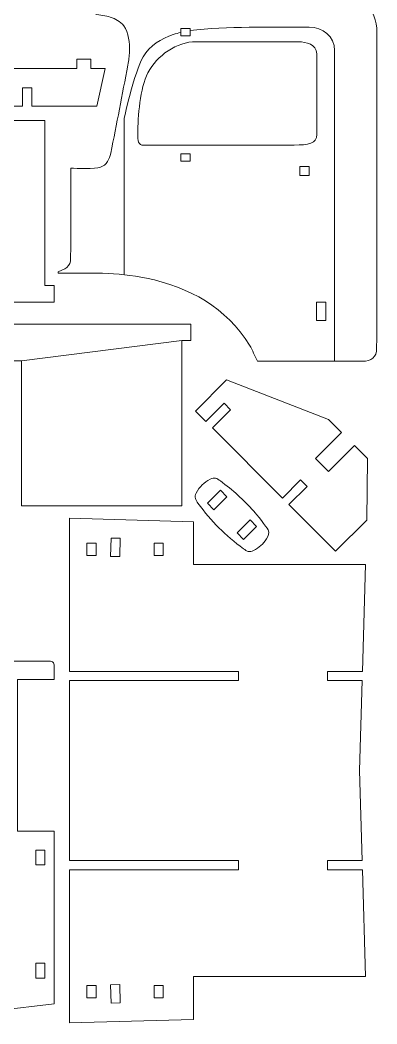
# Model space of a CAD drawing. Header units: centimetres. Extents: x -89 to 134, y -61 to -11.
# Drawn here: x 7.13 to 17.04, y -61.24 to -33.37 of the extents above; entities that cross this region are included whole.
import ezdxf

# ---------------------------------------------------------------- set-up
doc = ezdxf.new("R2010")
doc.units = ezdxf.units.CM
doc.header["$MEASUREMENT"] = 0
doc.layers.add('Camada 1', color=7, linetype='Continuous')

msp = doc.modelspace()

# ---------------------------------------------------------------- linework, layer by layer
at = {"layer": 'Camada 1', "lineweight": 9}
for points, knots in [([(10.16702, -34.2365), (10.15923, -34.39614), (10.15078, -34.46511), (10.12034, -34.62378), (10.12034, -34.62378), (9.96417, -35.43767), (9.8106, -36.25211), (9.6457, -37.06427), (9.6457, -37.06427), (9.61264, -37.22711), (9.52574, -37.39756), (9.35888, -37.45598), (9.35888, -37.45598), (9.21136, -37.50764), (8.70627, -37.48516), (8.53265, -37.48099), (8.53265, -37.48099), (8.53116, -38.34162), (8.54282, -39.20239), (8.52818, -40.06289), (8.52818, -40.06289), (8.52685, -40.14113), (8.43623, -40.24064), (8.3674, -40.27332), (8.3674, -40.27332), (8.3674, -40.27332), (8.18372, -40.36055), (8.18372, -40.36055), (8.18372, -40.36055), (8.18372, -40.37209), (8.18373, -40.38363), (8.18373, -40.39517), (8.18373, -40.39517), (9.02724, -40.39517), (9.81805, -40.36259), (10.63743, -40.53483), (10.63743, -40.53483), (11.82618, -40.78471), (12.85732, -41.34618), (13.50144, -42.39728), (13.50144, -42.39728), (13.58755, -42.53779), (13.64678, -42.69311), (13.71945, -42.84103), (13.71945, -42.84103), (14.6899, -42.84054), (15.66035, -42.84005), (16.63079, -42.83956), (16.63079, -42.83956), (16.88647, -42.83944), (17.03178, -42.73128), (17.03198, -42.47551), (17.03198, -42.47551), (17.03432, -39.55625), (17.03952, -36.63699), (17.03903, -33.71774), (17.03903, -33.71774), (17.03898, -33.01111), (16.57415, -32.67677), (15.97988, -32.57441), (15.97988, -32.57441), (15.89433, -32.55968), (13.56249, -32.58001), (13.3875, -32.58668), (13.3875, -32.58668), (12.28054, -32.62891), (11.16687, -32.64328), (10.07222, -32.83224), (10.07222, -32.83224), (9.78977, -32.881), (9.51991, -32.9861), (9.24606, -33.07072), (9.24606, -33.07072), (9.21859, -33.07922), (9.17432, -33.18215), (9.21621, -33.19705), (9.21621, -33.19705), (9.32548, -33.23592), (9.52446, -33.2455), (9.63157, -33.28658), (9.63157, -33.28658), (9.77841, -33.34292), (9.90681, -33.39508), (10.00847, -33.53367), (10.00847, -33.53367), (10.14154, -33.71507), (10.17781, -34.01544), (10.16702, -34.2365)], [0, 0, 0, 0, 0.04347826, 0.04347826, 0.04347826, 0.04347826, 0.08695652, 0.08695652, 0.08695652, 0.08695652, 0.13043478, 0.13043478, 0.13043478, 0.13043478, 0.17391304, 0.17391304, 0.17391304, 0.17391304, 0.2173913, 0.2173913, 0.2173913, 0.2173913, 0.26086957, 0.26086957, 0.26086957, 0.26086957, 0.30434783, 0.30434783, 0.30434783, 0.30434783, 0.34782609, 0.34782609, 0.34782609, 0.34782609, 0.39130435, 0.39130435, 0.39130435, 0.39130435, 0.43478261, 0.43478261, 0.43478261, 0.43478261, 0.47826087, 0.47826087, 0.47826087, 0.47826087, 0.52173913, 0.52173913, 0.52173913, 0.52173913, 0.56521739, 0.56521739, 0.56521739, 0.56521739, 0.60869565, 0.60869565, 0.60869565, 0.60869565, 0.65217391, 0.65217391, 0.65217391, 0.65217391, 0.69565217, 0.69565217, 0.69565217, 0.69565217, 0.73913043, 0.73913043, 0.73913043, 0.73913043, 0.7826087, 0.7826087, 0.7826087, 0.7826087, 0.82608696, 0.82608696, 0.82608696, 0.82608696, 0.86956522, 0.86956522, 0.86956522, 0.86956522, 0.91304348, 0.91304348, 0.91304348, 0.91304348, 1, 1, 1, 1]), ([(11.59249, -33.59887), (11.59249, -33.59887), (11.5925, -33.80285), (11.5925, -33.80285), (11.5925, -33.80285), (11.67749, -33.80285), (11.76247, -33.80285), (11.84746, -33.80285), (11.84746, -33.80285), (11.84746, -33.80285), (11.84746, -33.59886), (11.84746, -33.59886), (11.84746, -33.59886), (11.76247, -33.59886), (11.67748, -33.59887), (11.59249, -33.59887)], [0, 0, 0, 0, 0.2, 0.2, 0.2, 0.2, 0.4, 0.4, 0.4, 0.4, 0.6, 0.6, 0.6, 0.6, 1, 1, 1, 1]), ([(14.85902, -33.97216), (15.06626, -33.97235), (15.36922, -34.04217), (15.36922, -34.3044), (15.36922, -34.3044), (15.36922, -34.3044), (15.36921, -36.5474), (15.36921, -36.5474), (15.36921, -36.5474), (15.369, -36.80082), (15.13451, -36.83938), (14.73593, -36.83938), (14.73593, -36.83938), (14.73593, -36.83938), (10.50991, -36.83913), (10.50991, -36.83913), (10.50991, -36.83913), (10.38872, -36.81954), (10.39573, -36.61555), (10.39628, -36.53263), (10.39628, -36.53263), (10.39957, -36.04024), (10.45373, -35.26276), (10.67921, -34.83105), (10.67921, -34.83105), (10.92812, -34.35451), (11.47764, -33.96938), (12.01861, -33.96982), (12.01861, -33.96982), (12.01861, -33.96982), (14.85902, -33.97216), (14.85902, -33.97216)], [0, 0, 0, 0, 0.11111111, 0.11111111, 0.11111111, 0.11111111, 0.22222222, 0.22222222, 0.22222222, 0.22222222, 0.33333333, 0.33333333, 0.33333333, 0.33333333, 0.44444444, 0.44444444, 0.44444444, 0.44444444, 0.55555556, 0.55555556, 0.55555556, 0.55555556, 0.66666667, 0.66666667, 0.66666667, 0.66666667, 0.77777778, 0.77777778, 0.77777778, 0.77777778, 1, 1, 1, 1]), ([(8.69923, -34.70925), (8.69923, -34.70925), (8.69922, -34.45429), (8.69922, -34.45429), (8.69922, -34.45429), (8.69922, -34.45429), (9.09435, -34.4543), (9.09435, -34.4543), (9.09435, -34.4543), (9.09435, -34.4543), (9.09436, -34.70924), (9.09436, -34.70924), (9.09436, -34.70924), (9.09436, -34.70924), (9.48949, -34.70923), (9.48949, -34.70923), (9.48949, -34.70923), (9.48949, -34.70923), (9.26216, -35.75588), (9.26216, -35.75588), (9.26216, -35.75588), (9.26216, -35.75588), (7.45279, -35.75589), (7.45279, -35.75589), (7.45279, -35.75589), (7.45279, -35.75589), (7.45278, -35.246), (7.45278, -35.246), (7.45278, -35.246), (7.45278, -35.246), (7.19783, -35.246), (7.19783, -35.246), (7.19783, -35.246), (7.19783, -35.246), (7.19783, -35.7559), (7.19783, -35.7559), (7.19783, -35.7559), (7.19783, -35.7559), (5.9333, -35.7559), (5.9333, -35.7559), (5.9333, -35.7559), (5.9333, -35.7559), (5.9333, -34.70925), (5.9333, -34.70925), (5.9333, -34.70925), (5.9333, -34.70925), (6.32843, -34.70925), (6.32843, -34.70925), (6.32843, -34.70925), (6.32843, -34.70925), (6.32843, -34.4543), (6.32843, -34.4543), (6.32843, -34.4543), (6.32843, -34.4543), (6.72357, -34.4543), (6.72357, -34.4543), (6.72357, -34.4543), (6.72357, -34.4543), (6.72356, -34.70924), (6.72356, -34.70924), (6.72356, -34.70924), (6.72356, -34.70924), (8.69923, -34.70925), (8.69923, -34.70925)], [0, 0, 0, 0, 0.05882353, 0.05882353, 0.05882353, 0.05882353, 0.11764706, 0.11764706, 0.11764706, 0.11764706, 0.17647059, 0.17647059, 0.17647059, 0.17647059, 0.23529412, 0.23529412, 0.23529412, 0.23529412, 0.29411765, 0.29411765, 0.29411765, 0.29411765, 0.35294118, 0.35294118, 0.35294118, 0.35294118, 0.41176471, 0.41176471, 0.41176471, 0.41176471, 0.47058824, 0.47058824, 0.47058824, 0.47058824, 0.52941176, 0.52941176, 0.52941176, 0.52941176, 0.58823529, 0.58823529, 0.58823529, 0.58823529, 0.64705882, 0.64705882, 0.64705882, 0.64705882, 0.70588235, 0.70588235, 0.70588235, 0.70588235, 0.76470588, 0.76470588, 0.76470588, 0.76470588, 0.82352941, 0.82352941, 0.82352941, 0.82352941, 0.88235294, 0.88235294, 0.88235294, 0.88235294, 1, 1, 1, 1]), ([(7.81744, -36.15562), (7.81744, -36.15562), (7.81744, -40.74068), (7.81744, -40.74068), (7.81744, -40.74068), (7.81744, -40.74068), (8.07239, -40.74068), (8.07239, -40.74068), (8.07239, -40.74068), (8.07239, -40.74068), (8.07239, -41.19962), (8.07239, -41.19962), (8.07239, -41.19962), (8.07239, -41.19962), (0.56636, -41.19962), (0.56636, -41.19962), (0.56636, -41.19962), (0.56636, -41.19962), (0.56636, -41.45459), (0.56636, -41.45459), (0.56636, -41.45459), (0.56636, -41.45459), (0.05642, -41.45459), (0.05642, -41.45459), (0.05642, -41.45459), (0.05642, -41.45459), (0.05642, -41.19962), (0.05642, -41.19962), (0.05642, -41.19962), (0.05642, -41.19962), (-7.44961, -41.19962), (-7.44961, -41.19962), (-7.44961, -41.19962), (-7.44961, -41.19962), (-7.44961, -40.74068), (-7.44961, -40.74068), (-7.44961, -40.74068), (-7.44961, -40.74068), (-7.19465, -40.74068), (-7.19465, -40.74068), (-7.19465, -40.74068), (-7.19465, -40.74068), (-7.19465, -36.15562), (-7.19465, -36.15562), (-7.19465, -36.15562), (-7.19465, -36.15562), (-2.74824, -36.15562), (-2.74824, -36.15562), (-2.74824, -36.15562), (-2.74824, -36.15562), (-2.74824, -40.17975), (-2.74824, -40.17975), (-2.74824, -40.17975), (-2.74824, -40.17975), (-2.44227, -40.17975), (-2.44227, -40.17975), (-2.44227, -40.17975), (-2.44227, -40.17975), (-2.44227, -40.5367), (-2.44227, -40.5367), (-2.44227, -40.5367), (-2.44227, -40.5367), (-1.93234, -40.5367), (-1.93234, -40.5367), (-1.93234, -40.5367), (-1.93234, -40.5367), (-1.93234, -40.17975), (-1.93234, -40.17975), (-1.93234, -40.17975), (-1.93234, -40.17975), (2.55512, -40.17975), (2.55512, -40.17975), (2.55512, -40.17975), (2.55512, -40.17975), (2.55512, -40.5367), (2.55512, -40.5367), (2.55512, -40.5367), (2.55512, -40.5367), (3.06505, -40.5367), (3.06505, -40.5367), (3.06505, -40.5367), (3.06505, -40.5367), (3.06505, -40.17975), (3.06505, -40.17975), (3.06505, -40.17975), (3.06505, -40.17975), (3.37101, -40.17975), (3.37101, -40.17975), (3.37101, -40.17975), (3.37101, -40.17975), (3.37101, -36.15562), (3.37101, -36.15562), (3.37101, -36.15562), (3.37101, -36.15562), (7.81744, -36.15562), (7.81744, -36.15562)], [0, 0, 0, 0, 0.04, 0.04, 0.04, 0.04, 0.08, 0.08, 0.08, 0.08, 0.12, 0.12, 0.12, 0.12, 0.16, 0.16, 0.16, 0.16, 0.2, 0.2, 0.2, 0.2, 0.24, 0.24, 0.24, 0.24, 0.28, 0.28, 0.28, 0.28, 0.32, 0.32, 0.32, 0.32, 0.36, 0.36, 0.36, 0.36, 0.4, 0.4, 0.4, 0.4, 0.44, 0.44, 0.44, 0.44, 0.48, 0.48, 0.48, 0.48, 0.52, 0.52, 0.52, 0.52, 0.56, 0.56, 0.56, 0.56, 0.6, 0.6, 0.6, 0.6, 0.64, 0.64, 0.64, 0.64, 0.68, 0.68, 0.68, 0.68, 0.72, 0.72, 0.72, 0.72, 0.76, 0.76, 0.76, 0.76, 0.8, 0.8, 0.8, 0.8, 0.84, 0.84, 0.84, 0.84, 0.88, 0.88, 0.88, 0.88, 0.92, 0.92, 0.92, 0.92, 1, 1, 1, 1]), ([(11.84745, -37.2895), (11.76246, -37.2895), (11.67747, -37.28949), (11.59248, -37.28949), (11.59248, -37.28949), (11.5925, -37.22151), (11.59252, -37.15354), (11.59254, -37.08556), (11.59254, -37.08556), (11.67751, -37.08554), (11.76248, -37.08553), (11.84745, -37.08551), (11.84745, -37.08551), (11.84745, -37.15351), (11.84745, -37.2215), (11.84745, -37.2895)], [0, 0, 0, 0, 0.2, 0.2, 0.2, 0.2, 0.4, 0.4, 0.4, 0.4, 0.6, 0.6, 0.6, 0.6, 1, 1, 1, 1]), ([(14.8992, -37.687), (14.98419, -37.687), (15.06918, -37.68701), (15.15417, -37.68701), (15.15417, -37.68701), (15.15417, -37.60202), (15.15417, -37.51703), (15.15417, -37.43204), (15.15417, -37.43204), (15.06918, -37.43204), (14.98419, -37.43204), (14.8992, -37.43204), (14.8992, -37.43204), (14.8992, -37.51703), (14.8992, -37.60201), (14.8992, -37.687)], [0, 0, 0, 0, 0.2, 0.2, 0.2, 0.2, 0.4, 0.4, 0.4, 0.4, 0.6, 0.6, 0.6, 0.6, 1, 1, 1, 1]), ([(15.36216, -41.20078), (15.44715, -41.20078), (15.53213, -41.20077), (15.61712, -41.20077), (15.61712, -41.20077), (15.61712, -41.37075), (15.61711, -41.54073), (15.61711, -41.71071), (15.61711, -41.71071), (15.53213, -41.71071), (15.44714, -41.7107), (15.36216, -41.7107), (15.36216, -41.7107), (15.36216, -41.54073), (15.36216, -41.37075), (15.36216, -41.20078)], [0, 0, 0, 0, 0.2, 0.2, 0.2, 0.2, 0.4, 0.4, 0.4, 0.4, 0.6, 0.6, 0.6, 0.6, 1, 1, 1, 1]), ([(-3.39466, -46.85458), (-3.39466, -46.85458), (-3.39466, -42.26952), (-3.39466, -42.26952), (-3.39466, -42.26952), (-3.39466, -42.26952), (-3.64961, -42.26952), (-3.64961, -42.26952), (-3.64961, -42.26952), (-3.64961, -42.26952), (-3.64961, -41.81058), (-3.64961, -41.81058), (-3.64961, -41.81058), (-3.64961, -41.81058), (3.85642, -41.81058), (3.85642, -41.81058), (3.85642, -41.81058), (3.85642, -41.81058), (3.85642, -41.55561), (3.85642, -41.55561), (3.85642, -41.55561), (3.85642, -41.55561), (4.36636, -41.55561), (4.36636, -41.55561), (4.36636, -41.55561), (4.36636, -41.55561), (4.36636, -41.81058), (4.36636, -41.81058), (4.36636, -41.81058), (4.36636, -41.81058), (11.87239, -41.81058), (11.87239, -41.81058), (11.87239, -41.81058), (11.87239, -41.81058), (11.87239, -42.26952), (11.87239, -42.26952), (11.87239, -42.26952), (11.87239, -42.26952), (11.61743, -42.26952), (11.61743, -42.26952), (11.61743, -42.26952), (11.61743, -42.26952), (11.61743, -46.85458), (11.61743, -46.85458), (11.61743, -46.85458), (11.61743, -46.85458), (7.17102, -46.85458), (7.17102, -46.85458), (7.17102, -46.85458), (7.17102, -46.85458), (7.17102, -42.83045), (7.17102, -42.83045), (7.17102, -42.83045), (7.17102, -42.83045), (6.86505, -42.83045), (6.86505, -42.83045), (6.86505, -42.83045), (6.86505, -42.83045), (6.86505, -42.4735), (6.86505, -42.4735), (6.86505, -42.4735), (6.86505, -42.4735), (6.35512, -42.4735), (6.35512, -42.4735), (6.35512, -42.4735), (6.35512, -42.4735), (6.35512, -42.83045), (6.35512, -42.83045), (6.35512, -42.83045), (6.35512, -42.83045), (1.86766, -42.83045), (1.86766, -42.83045), (1.86766, -42.83045), (1.86766, -42.83045), (1.86766, -42.4735), (1.86766, -42.4735), (1.86766, -42.4735), (1.86766, -42.4735), (1.35773, -42.4735), (1.35773, -42.4735), (1.35773, -42.4735), (1.35773, -42.4735), (1.35773, -42.83045), (1.35773, -42.83045), (1.35773, -42.83045), (1.35773, -42.83045), (1.05177, -42.83045), (1.05177, -42.83045), (1.05177, -42.83045), (1.05177, -42.83045), (1.05177, -46.85458), (1.05177, -46.85458), (1.05177, -46.85458), (1.05177, -46.85458), (-3.39466, -46.85458), (-3.39466, -46.85458)], [0, 0, 0, 0, 0.04, 0.04, 0.04, 0.04, 0.08, 0.08, 0.08, 0.08, 0.12, 0.12, 0.12, 0.12, 0.16, 0.16, 0.16, 0.16, 0.2, 0.2, 0.2, 0.2, 0.24, 0.24, 0.24, 0.24, 0.28, 0.28, 0.28, 0.28, 0.32, 0.32, 0.32, 0.32, 0.36, 0.36, 0.36, 0.36, 0.4, 0.4, 0.4, 0.4, 0.44, 0.44, 0.44, 0.44, 0.48, 0.48, 0.48, 0.48, 0.52, 0.52, 0.52, 0.52, 0.56, 0.56, 0.56, 0.56, 0.6, 0.6, 0.6, 0.6, 0.64, 0.64, 0.64, 0.64, 0.68, 0.68, 0.68, 0.68, 0.72, 0.72, 0.72, 0.72, 0.76, 0.76, 0.76, 0.76, 0.8, 0.8, 0.8, 0.8, 0.84, 0.84, 0.84, 0.84, 0.88, 0.88, 0.88, 0.88, 0.92, 0.92, 0.92, 0.92, 1, 1, 1, 1]), ([(12.86525, -43.35897), (12.86525, -43.35897), (11.99986, -44.22436), (11.99986, -44.22436), (11.99986, -44.22436), (11.99986, -44.22436), (12.28833, -44.51283), (12.28833, -44.51283), (12.28833, -44.51283), (12.28833, -44.51283), (12.79314, -44.00802), (12.79314, -44.00802), (12.79314, -44.00802), (12.79314, -44.00802), (12.97343, -44.1883), (12.97343, -44.1883), (12.97343, -44.1883), (12.97343, -44.1883), (12.46862, -44.69311), (12.46862, -44.69311), (12.46862, -44.69311), (12.46862, -44.69311), (14.41591, -46.6404), (14.41591, -46.6404), (14.41591, -46.6404), (14.41591, -46.6404), (14.92072, -46.13559), (14.92072, -46.13559), (14.92072, -46.13559), (14.92072, -46.13559), (15.10101, -46.31589), (15.10101, -46.31589), (15.10101, -46.31589), (15.10101, -46.31589), (14.5962, -46.8207), (14.5962, -46.8207), (14.5962, -46.8207), (14.5962, -46.8207), (15.89212, -48.11662), (15.89212, -48.11662), (15.89212, -48.11662), (15.89212, -48.11662), (16.75751, -47.25123), (16.75751, -47.25123), (16.75751, -47.25123), (16.75751, -47.25123), (16.77771, -45.54064), (16.77771, -45.54064), (16.77771, -45.54064), (16.77771, -45.54064), (16.41712, -45.18006), (16.41712, -45.18006), (16.41712, -45.18006), (16.41712, -45.18006), (15.69597, -45.90122), (15.69597, -45.90122), (15.69597, -45.90122), (15.69597, -45.90122), (15.33538, -45.54064), (15.33538, -45.54064), (15.33538, -45.54064), (15.33538, -45.54064), (16.05654, -44.81948), (16.05654, -44.81948), (16.05654, -44.81948), (16.05654, -44.81948), (15.69596, -44.4589), (15.69596, -44.4589), (15.69596, -44.4589), (15.69596, -44.4589), (12.86525, -43.35897), (12.86525, -43.35897)], [0, 0, 0, 0, 0.05263158, 0.05263158, 0.05263158, 0.05263158, 0.10526316, 0.10526316, 0.10526316, 0.10526316, 0.15789474, 0.15789474, 0.15789474, 0.15789474, 0.21052632, 0.21052632, 0.21052632, 0.21052632, 0.26315789, 0.26315789, 0.26315789, 0.26315789, 0.31578947, 0.31578947, 0.31578947, 0.31578947, 0.36842105, 0.36842105, 0.36842105, 0.36842105, 0.42105263, 0.42105263, 0.42105263, 0.42105263, 0.47368421, 0.47368421, 0.47368421, 0.47368421, 0.52631579, 0.52631579, 0.52631579, 0.52631579, 0.57894737, 0.57894737, 0.57894737, 0.57894737, 0.63157895, 0.63157895, 0.63157895, 0.63157895, 0.68421053, 0.68421053, 0.68421053, 0.68421053, 0.73684211, 0.73684211, 0.73684211, 0.73684211, 0.78947368, 0.78947368, 0.78947368, 0.78947368, 0.84210526, 0.84210526, 0.84210526, 0.84210526, 0.89473684, 0.89473684, 0.89473684, 0.89473684, 1, 1, 1, 1]), ([(13.97115, -47.7675), (14.0206, -47.68507), (14.05734, -47.62283), (14.01504, -47.52089), (14.01504, -47.52089), (13.9814, -47.43982), (13.68768, -47.08574), (13.61776, -47.00635), (13.61776, -47.00635), (13.33138, -46.68117), (13.03854, -46.41865), (12.68973, -46.16249), (12.68973, -46.16249), (12.59666, -46.09412), (12.52265, -46.05167), (12.41123, -46.11151), (12.41123, -46.11151), (12.22147, -46.21341), (12.11986, -46.3153), (12.01785, -46.50487), (12.01785, -46.50487), (11.95794, -46.61621), (12.00057, -46.6904), (12.06884, -46.78339), (12.06884, -46.78339), (12.44014, -47.28911), (12.82751, -47.67638), (13.33317, -48.04776), (13.33317, -48.04776), (13.42624, -48.11611), (13.50027, -48.15856), (13.6117, -48.09873), (13.6117, -48.09873), (13.76689, -48.01537), (13.87885, -47.92129), (13.97115, -47.7675)], [0, 0, 0, 0, 0.1, 0.1, 0.1, 0.1, 0.2, 0.2, 0.2, 0.2, 0.3, 0.3, 0.3, 0.3, 0.4, 0.4, 0.4, 0.4, 0.5, 0.5, 0.5, 0.5, 0.6, 0.6, 0.6, 0.6, 0.7, 0.7, 0.7, 0.7, 0.8, 0.8, 0.8, 0.8, 1, 1, 1, 1]), ([(12.87435, -46.60473), (12.87435, -46.60473), (12.69406, -46.42443), (12.69406, -46.42443), (12.69406, -46.42443), (12.69406, -46.42443), (12.33348, -46.78501), (12.33348, -46.78501), (12.33348, -46.78501), (12.33348, -46.78501), (12.51376, -46.9653), (12.51376, -46.9653), (12.51376, -46.9653), (12.51376, -46.9653), (12.87435, -46.60473), (12.87435, -46.60473)], [0, 0, 0, 0, 0.2, 0.2, 0.2, 0.2, 0.4, 0.4, 0.4, 0.4, 0.6, 0.6, 0.6, 0.6, 1, 1, 1, 1]), ([(15.66584, -56.95877), (15.66584, -56.95877), (15.66584, -56.7038), (15.66584, -56.7038), (15.66584, -56.7038), (15.66584, -56.7038), (16.62948, -56.7038), (16.62948, -56.7038), (16.62948, -56.7038), (16.62948, -56.7038), (16.55908, -54.20511), (16.55908, -54.20511), (16.55908, -54.20511), (16.55908, -54.20511), (16.62948, -51.70641), (16.62948, -51.70641), (16.62948, -51.70641), (16.62948, -51.70641), (15.66584, -51.70641), (15.66584, -51.70641), (15.66584, -51.70641), (15.66584, -51.70641), (15.66584, -51.45145), (15.66584, -51.45145), (15.66584, -51.45145), (15.66584, -51.45145), (16.63666, -51.45145), (16.63666, -51.45145), (16.63666, -51.45145), (16.63666, -51.45145), (16.72027, -48.48385), (16.72027, -48.48385), (16.72027, -48.48385), (16.72027, -48.48385), (11.94791, -48.48385), (11.94791, -48.48385), (11.94791, -48.48385), (11.94791, -48.48385), (11.94791, -47.29782), (11.94791, -47.29782), (11.94791, -47.29782), (11.94791, -47.29782), (8.5025, -47.20075), (8.5025, -47.20075), (8.5025, -47.20075), (8.5025, -47.20075), (8.5025, -51.45145), (8.5025, -51.45145), (8.5025, -51.45145), (8.5025, -51.45145), (13.19777, -51.45145), (13.19777, -51.45145), (13.19777, -51.45145), (13.19777, -51.45145), (13.19777, -51.70641), (13.19777, -51.70641), (13.19777, -51.70641), (13.19777, -51.70641), (8.5025, -51.70641), (8.5025, -51.70641), (8.5025, -51.70641), (8.5025, -51.70641), (8.5025, -56.7038), (8.5025, -56.7038), (8.5025, -56.7038), (8.5025, -56.7038), (13.19777, -56.7038), (13.19777, -56.7038), (13.19777, -56.7038), (13.19777, -56.7038), (13.19777, -56.95877), (13.19777, -56.95877), (13.19777, -56.95877), (13.19777, -56.95877), (8.5025, -56.95877), (8.5025, -56.95877), (8.5025, -56.95877), (8.5025, -56.95877), (8.5025, -61.20946), (8.5025, -61.20946), (8.5025, -61.20946), (8.5025, -61.20946), (11.94791, -61.1124), (11.94791, -61.1124), (11.94791, -61.1124), (11.94791, -61.1124), (11.94791, -59.92637), (11.94791, -59.92637), (11.94791, -59.92637), (11.94791, -59.92637), (16.72027, -59.92637), (16.72027, -59.92637), (16.72027, -59.92637), (16.72027, -59.92637), (16.63666, -56.95877), (16.63666, -56.95877), (16.63666, -56.95877), (16.63666, -56.95877), (15.66584, -56.95877), (15.66584, -56.95877)], [0, 0, 0, 0, 0.03846154, 0.03846154, 0.03846154, 0.03846154, 0.07692308, 0.07692308, 0.07692308, 0.07692308, 0.11538462, 0.11538462, 0.11538462, 0.11538462, 0.15384615, 0.15384615, 0.15384615, 0.15384615, 0.19230769, 0.19230769, 0.19230769, 0.19230769, 0.23076923, 0.23076923, 0.23076923, 0.23076923, 0.26923077, 0.26923077, 0.26923077, 0.26923077, 0.30769231, 0.30769231, 0.30769231, 0.30769231, 0.34615385, 0.34615385, 0.34615385, 0.34615385, 0.38461538, 0.38461538, 0.38461538, 0.38461538, 0.42307692, 0.42307692, 0.42307692, 0.42307692, 0.46153846, 0.46153846, 0.46153846, 0.46153846, 0.5, 0.5, 0.5, 0.5, 0.53846154, 0.53846154, 0.53846154, 0.53846154, 0.57692308, 0.57692308, 0.57692308, 0.57692308, 0.61538462, 0.61538462, 0.61538462, 0.61538462, 0.65384615, 0.65384615, 0.65384615, 0.65384615, 0.69230769, 0.69230769, 0.69230769, 0.69230769, 0.73076923, 0.73076923, 0.73076923, 0.73076923, 0.76923077, 0.76923077, 0.76923077, 0.76923077, 0.80769231, 0.80769231, 0.80769231, 0.80769231, 0.84615385, 0.84615385, 0.84615385, 0.84615385, 0.88461538, 0.88461538, 0.88461538, 0.88461538, 0.92307692, 0.92307692, 0.92307692, 0.92307692, 1, 1, 1, 1]), ([(13.51617, -47.24656), (13.51617, -47.24656), (13.15559, -47.60714), (13.15559, -47.60714), (13.15559, -47.60714), (13.15559, -47.60714), (13.33587, -47.78743), (13.33587, -47.78743), (13.33587, -47.78743), (13.33587, -47.78743), (13.69645, -47.42686), (13.69645, -47.42686), (13.69645, -47.42686), (13.69645, -47.42686), (13.51617, -47.24656), (13.51617, -47.24656)], [0, 0, 0, 0, 0.2, 0.2, 0.2, 0.2, 0.4, 0.4, 0.4, 0.4, 0.6, 0.6, 0.6, 0.6, 1, 1, 1, 1]), ([(8.98421, -47.89455), (8.98421, -47.89455), (8.98421, -48.23451), (8.98421, -48.23451), (8.98421, -48.23451), (8.98421, -48.23451), (9.23917, -48.23451), (9.23917, -48.23451), (9.23917, -48.23451), (9.23917, -48.23451), (9.23917, -47.89455), (9.23917, -47.89455), (9.23917, -47.89455), (9.23917, -47.89455), (8.98421, -47.89455), (8.98421, -47.89455)], [0, 0, 0, 0, 0.2, 0.2, 0.2, 0.2, 0.4, 0.4, 0.4, 0.4, 0.6, 0.6, 0.6, 0.6, 1, 1, 1, 1]), ([(9.91071, -47.75545), (9.91071, -47.75545), (9.89741, -48.26522), (9.89741, -48.26522), (9.89741, -48.26522), (9.89741, -48.26522), (9.64253, -48.25856), (9.64253, -48.25856), (9.64253, -48.25856), (9.64253, -48.25856), (9.65583, -47.7488), (9.65583, -47.7488), (9.65583, -47.7488), (9.65583, -47.7488), (9.91071, -47.75545), (9.91071, -47.75545)], [0, 0, 0, 0, 0.2, 0.2, 0.2, 0.2, 0.4, 0.4, 0.4, 0.4, 0.6, 0.6, 0.6, 0.6, 1, 1, 1, 1]), ([(10.85058, -48.23451), (10.85058, -48.23451), (10.85058, -47.89455), (10.85058, -47.89455), (10.85058, -47.89455), (10.85058, -47.89455), (11.10554, -47.89455), (11.10554, -47.89455), (11.10554, -47.89455), (11.10554, -47.89455), (11.10554, -48.23451), (11.10554, -48.23451), (11.10554, -48.23451), (11.10554, -48.23451), (10.85058, -48.23451), (10.85058, -48.23451)], [0, 0, 0, 0, 0.2, 0.2, 0.2, 0.2, 0.4, 0.4, 0.4, 0.4, 0.6, 0.6, 0.6, 0.6, 1, 1, 1, 1]), ([(-2.74824, -61.23899), (-2.74824, -61.23899), (-2.44227, -61.23899), (-2.44227, -61.23899), (-2.44227, -61.23899), (-2.44227, -61.23899), (-2.44227, -60.88203), (-2.44227, -60.88203), (-2.44227, -60.88203), (-2.44227, -60.88203), (-1.93234, -60.88203), (-1.93234, -60.88203), (-1.93234, -60.88203), (-1.93234, -60.88203), (-1.93234, -61.23899), (-1.93234, -61.23899), (-1.93234, -61.23899), (-1.93234, -61.23899), (2.55511, -61.23899), (2.55511, -61.23899), (2.55511, -61.23899), (2.55511, -61.23899), (2.55511, -60.88203), (2.55511, -60.88203), (2.55511, -60.88203), (2.55511, -60.88203), (3.06505, -60.88203), (3.06505, -60.88203), (3.06505, -60.88203), (3.06505, -60.88203), (3.06505, -61.23899), (3.06505, -61.23899), (3.06505, -61.23899), (3.06505, -61.23899), (3.37102, -61.23899), (3.37102, -61.23899), (3.37102, -61.23899), (3.37102, -61.23899), (8.07239, -60.67806), (8.07239, -60.67806), (8.07239, -60.67806), (8.07239, -60.67806), (8.07239, -55.889), (8.07239, -55.889), (8.07239, -55.889), (8.07239, -55.889), (7.05252, -55.889), (7.05252, -55.889), (7.05252, -55.889), (7.05252, -55.889), (7.05252, -51.68113), (7.05252, -51.68113), (7.05252, -51.68113), (7.05252, -51.68113), (8.07239, -51.68113), (8.07239, -51.68113), (8.07239, -51.68113), (8.07239, -51.68113), (8.07239, -51.27318), (8.07239, -51.27318), (8.07239, -51.27318), (8.07239, -51.27318), (8.0674, -51.24166), (8.0674, -51.24166), (8.0674, -51.24166), (8.0674, -51.24166), (8.05291, -51.21323), (8.05291, -51.21323), (8.05291, -51.21323), (8.05291, -51.21323), (8.03035, -51.19067), (8.03035, -51.19067), (8.03035, -51.19067), (8.03035, -51.19067), (8.00192, -51.17618), (8.00192, -51.17618), (8.00192, -51.17618), (8.00192, -51.17618), (7.97041, -51.1712), (7.97041, -51.1712), (7.97041, -51.1712), (7.97041, -51.1712), (-7.34763, -51.1712), (-7.34763, -51.1712), (-7.34763, -51.1712), (-7.34763, -51.1712), (-7.37914, -51.17618), (-7.37914, -51.17618), (-7.37914, -51.17618), (-7.37914, -51.17618), (-7.40757, -51.19067), (-7.40757, -51.19067), (-7.40757, -51.19067), (-7.40757, -51.19067), (-7.43014, -51.21323), (-7.43014, -51.21323), (-7.43014, -51.21323), (-7.43014, -51.21323), (-7.44462, -51.24166), (-7.44462, -51.24166), (-7.44462, -51.24166), (-7.44462, -51.24166), (-7.44962, -51.27318), (-7.44962, -51.27318), (-7.44962, -51.27318), (-7.44962, -51.27318), (-7.44962, -51.68113), (-7.44962, -51.68113), (-7.44962, -51.68113), (-7.44962, -51.68113), (-6.42974, -51.68113), (-6.42974, -51.68113), (-6.42974, -51.68113), (-6.42974, -51.68113), (-6.42974, -55.889), (-6.42974, -55.889), (-6.42974, -55.889), (-6.42974, -55.889), (-7.44962, -55.889), (-7.44962, -55.889), (-7.44962, -55.889), (-7.44962, -55.889), (-7.44962, -60.67806), (-7.44962, -60.67806), (-7.44962, -60.67806), (-7.44962, -60.67806), (-2.74824, -61.23899), (-2.74824, -61.23899)], [0, 0, 0, 0, 0.03030303, 0.03030303, 0.03030303, 0.03030303, 0.06060606, 0.06060606, 0.06060606, 0.06060606, 0.09090909, 0.09090909, 0.09090909, 0.09090909, 0.12121212, 0.12121212, 0.12121212, 0.12121212, 0.15151515, 0.15151515, 0.15151515, 0.15151515, 0.18181818, 0.18181818, 0.18181818, 0.18181818, 0.21212121, 0.21212121, 0.21212121, 0.21212121, 0.24242424, 0.24242424, 0.24242424, 0.24242424, 0.27272727, 0.27272727, 0.27272727, 0.27272727, 0.3030303, 0.3030303, 0.3030303, 0.3030303, 0.33333333, 0.33333333, 0.33333333, 0.33333333, 0.36363636, 0.36363636, 0.36363636, 0.36363636, 0.39393939, 0.39393939, 0.39393939, 0.39393939, 0.42424242, 0.42424242, 0.42424242, 0.42424242, 0.45454545, 0.45454545, 0.45454545, 0.45454545, 0.48484848, 0.48484848, 0.48484848, 0.48484848, 0.51515152, 0.51515152, 0.51515152, 0.51515152, 0.54545455, 0.54545455, 0.54545455, 0.54545455, 0.57575758, 0.57575758, 0.57575758, 0.57575758, 0.60606061, 0.60606061, 0.60606061, 0.60606061, 0.63636364, 0.63636364, 0.63636364, 0.63636364, 0.66666667, 0.66666667, 0.66666667, 0.66666667, 0.6969697, 0.6969697, 0.6969697, 0.6969697, 0.72727273, 0.72727273, 0.72727273, 0.72727273, 0.75757576, 0.75757576, 0.75757576, 0.75757576, 0.78787879, 0.78787879, 0.78787879, 0.78787879, 0.81818182, 0.81818182, 0.81818182, 0.81818182, 0.84848485, 0.84848485, 0.84848485, 0.84848485, 0.87878788, 0.87878788, 0.87878788, 0.87878788, 0.90909091, 0.90909091, 0.90909091, 0.90909091, 0.93939394, 0.93939394, 0.93939394, 0.93939394, 1, 1, 1, 1]), ([(7.81743, -56.41498), (7.81743, -56.41498), (7.81743, -56.82294), (7.81743, -56.82294), (7.81743, -56.82294), (7.81743, -56.82294), (7.56245, -56.82294), (7.56245, -56.82294), (7.56245, -56.82294), (7.56245, -56.82294), (7.56245, -56.41498), (7.56245, -56.41498), (7.56245, -56.41498), (7.56245, -56.41498), (7.81743, -56.41498), (7.81743, -56.41498)], [0, 0, 0, 0, 0.2, 0.2, 0.2, 0.2, 0.4, 0.4, 0.4, 0.4, 0.6, 0.6, 0.6, 0.6, 1, 1, 1, 1]), ([(7.56245, -59.5562), (7.56245, -59.5562), (7.81743, -59.5562), (7.81743, -59.5562), (7.81743, -59.5562), (7.81743, -59.5562), (7.81743, -59.96415), (7.81743, -59.96415), (7.81743, -59.96415), (7.81743, -59.96415), (7.56245, -59.96415), (7.56245, -59.96415), (7.56245, -59.96415), (7.56245, -59.96415), (7.56245, -59.5562), (7.56245, -59.5562)], [0, 0, 0, 0, 0.2, 0.2, 0.2, 0.2, 0.4, 0.4, 0.4, 0.4, 0.6, 0.6, 0.6, 0.6, 1, 1, 1, 1]), ([(9.23917, -60.17571), (9.23917, -60.17571), (9.23917, -60.51567), (9.23917, -60.51567), (9.23917, -60.51567), (9.23917, -60.51567), (8.98421, -60.51567), (8.98421, -60.51567), (8.98421, -60.51567), (8.98421, -60.51567), (8.98421, -60.17571), (8.98421, -60.17571), (8.98421, -60.17571), (8.98421, -60.17571), (9.23917, -60.17571), (9.23917, -60.17571)], [0, 0, 0, 0, 0.2, 0.2, 0.2, 0.2, 0.4, 0.4, 0.4, 0.4, 0.6, 0.6, 0.6, 0.6, 1, 1, 1, 1]), ([(9.64253, -60.15168), (9.64253, -60.15168), (9.65583, -60.66143), (9.65583, -60.66143), (9.65583, -60.66143), (9.65583, -60.66143), (9.91071, -60.65479), (9.91071, -60.65479), (9.91071, -60.65479), (9.91071, -60.65479), (9.89741, -60.14503), (9.89741, -60.14503), (9.89741, -60.14503), (9.89741, -60.14503), (9.64253, -60.15168), (9.64253, -60.15168)], [0, 0, 0, 0, 0.2, 0.2, 0.2, 0.2, 0.4, 0.4, 0.4, 0.4, 0.6, 0.6, 0.6, 0.6, 1, 1, 1, 1]), ([(10.85058, -60.17571), (10.85058, -60.17571), (10.85058, -60.51567), (10.85058, -60.51567), (10.85058, -60.51567), (10.85058, -60.51567), (11.10554, -60.51567), (11.10554, -60.51567), (11.10554, -60.51567), (11.10554, -60.51567), (11.10554, -60.17571), (11.10554, -60.17571), (11.10554, -60.17571), (11.10554, -60.17571), (10.85058, -60.17571), (10.85058, -60.17571)], [0, 0, 0, 0, 0.2, 0.2, 0.2, 0.2, 0.4, 0.4, 0.4, 0.4, 0.6, 0.6, 0.6, 0.6, 1, 1, 1, 1])]:
    msp.add_open_spline(points, degree=3, knots=knots, dxfattribs=at)
at = {"layer": 'Camada 1', "color": 140, "lineweight": 9}
for points, knots in [([(10.0209, -40.44255), (10.0209, -39.01005), (10.01902, -37.57753), (10.02091, -36.14504), (10.02091, -36.14504), (10.02094, -36.11567), (10.02059, -36.08583), (10.02669, -36.0571), (10.02669, -36.0571), (10.09704, -35.72592), (10.36323, -34.69553), (10.54346, -34.38796), (10.54346, -34.38796), (10.72898, -34.07136), (11.0441, -33.88626), (11.38351, -33.77179), (11.38351, -33.77179), (11.45219, -33.74863), (11.52284, -33.73175), (11.59251, -33.71173)], [0, 0, 0, 0, 0.16666667, 0.16666667, 0.16666667, 0.16666667, 0.33333333, 0.33333333, 0.33333333, 0.33333333, 0.5, 0.5, 0.5, 0.5, 0.66666667, 0.66666667, 0.66666667, 0.66666667, 1, 1, 1, 1]), ([(11.84746, -33.66278), (12.8687, -33.52958), (14.11401, -33.57868), (15.15696, -33.56754), (15.15696, -33.56754), (15.53106, -33.56355), (15.86532, -33.82038), (15.86532, -34.21814), (15.86532, -34.21814), (15.86532, -34.21814), (15.86529, -42.84103), (15.86529, -42.84103)], [0, 0, 0, 0, 0.25, 0.25, 0.25, 0.25, 0.5, 0.5, 0.5, 0.5, 1, 1, 1, 1])]:
    msp.add_open_spline(points, degree=3, knots=knots, dxfattribs=at)
msp.add_open_spline([(7.17102, -42.83045), (7.17102, -42.83045), (11.61743, -42.26952), (11.61743, -42.26952)], degree=3, dxfattribs=at)

doc.saveas('drawing.dxf')
